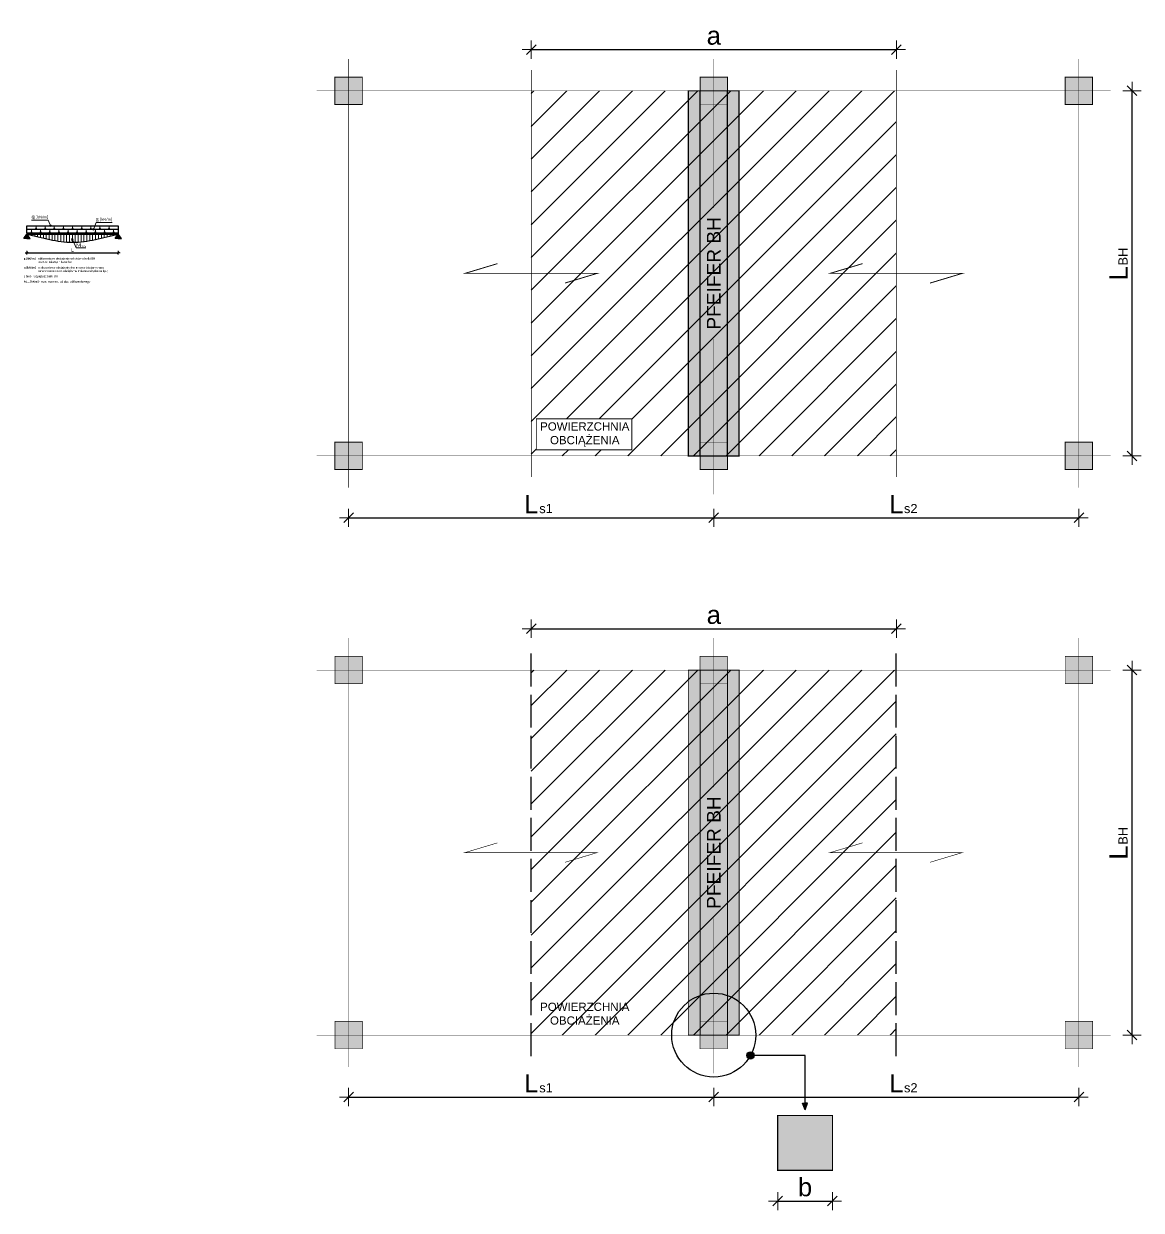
# Model space of a CAD drawing. Header units: millimetres. Extents: x 261817 to 319787, y -328430 to -285760.
# Drawn here: x 261817 to 274060, y -298762 to -285760 of the extents above; entities that cross this region are included whole.
import ezdxf
from ezdxf.enums import TextEntityAlignment as Align

# ---------------------------------------------------------------- set-up
doc = ezdxf.new("R2010")
doc.units = ezdxf.units.MM
doc.linetypes.add('ACAD_ISO02W100', pattern=[15, 12, -3])
doc.linetypes.add('DASHDOT', pattern=[25.4, 12.7, -6.35, 0, -6.35])
doc.layers.get('0').update_dxf_attribs({"lineweight": 0})
for name, color, linetype, lineweight in [('KRESKOWANIE_1', 9, 'Continuous', 0), ('KRESKOWIANIE_2', 8, 'Continuous', 0), ('OZNACZENIA_OPISY', 7, 'Continuous', 5)]:
    doc.layers.add(name, color=color, linetype=linetype, lineweight=lineweight)
doc.layers.add('KRESKOWANIE_3', color=7, linetype='Continuous', lineweight=0, true_color=0xbcc8e6)
doc.styles.add('ARIAL', font='arial.ttf')
doc.dimstyles.new('1-5m', dxfattribs={"dimscale": 2.5, "dimtxt": 4, "dimasz": 0.1, "dimexe": 1, "dimexo": 0, "dimgap": 1, "dimtad": 1, "dimdec": 0, "dimtxsty": 'ARIAL', "dimblk": '1', "dimcen": 2.5, "dimdle": 1, "dimse1": 1, "dimse2": 1, "dimclrd": 1, "dimclrt": 2, "dimadec": 0, "dimazin": 0, "dimtfac": 1, "dimtdec": 0, "dimtix": 1, "dimtmove": 2, "dimatfit": 2, "dimldrblk": 'ARCHTICK', "dimfxl": 1, "dimarcsym": 0})

# ---------------------------------------------------------------- blocks, each defined once
blk = doc.blocks.new('1')
at = {"layer": 'OZNACZENIA_OPISY', "color": 7, "lineweight": 20}
for p, q in [((20, 0), (-20, 0)), ((-10.6, -10.6), (10.6, 10.6)), ((0, -20), (0, 20))]:
    blk.add_line(p, q, dxfattribs=at)
blk = doc.blocks.new('*D2')
at = {"layer": 'Defpoints', "color": 0, "transparency": 16777216}
for p in [(261852, -288065), (262852, -288065), (262852, -288270)]:
    blk.add_point(p, dxfattribs=at)
at = {"layer": 'OZNACZENIA_OPISY', "color": 1, "lineweight": -2, "transparency": 16777216}
blk.add_line((261853, -288270), (262851, -288270), dxfattribs=at)
at = {"layer": 'OZNACZENIA_OPISY', "color": 1, "lineweight": -2, "transparency": 16777216, "rotation": 180}
blk.add_blockref('1', (261852, -288270), dxfattribs=at)
at = {"layer": 'OZNACZENIA_OPISY', "color": 1, "lineweight": -2, "transparency": 16777216}
blk.add_blockref('1', (262852, -288270), dxfattribs=at)
at = {"layer": 'OZNACZENIA_OPISY', "color": 2, "lineweight": 30, "transparency": 16777216, "insert": (262352, -288240), "char_height": 40, "attachment_point": 5, "style": 'ARIAL'}
blk.add_mtext('L', dxfattribs=at)
blk = doc.blocks.new('_ArchTick')
at = {"color": 0, "linetype": 'ByBlock', "const_width": 0.15}
blk.add_lwpolyline([(-0.5, -0.5), (0.5, 0.5)], dxfattribs=at)
blk = doc.blocks.new('*D388')
at = {"layer": 'Defpoints', "color": 0, "transparency": 16777216}
for p in [(265377, -290915), (269377, -290915), (269377, -291174)]:
    blk.add_point(p, dxfattribs=at)
at = {"layer": 'OZNACZENIA_OPISY', "color": 1, "lineweight": -2, "transparency": 16777216}
blk.add_line((265382, -291174), (269372, -291174), dxfattribs=at)
at = {"layer": 'OZNACZENIA_OPISY', "color": 1, "lineweight": -2, "transparency": 16777216, "xscale": 5, "yscale": 5, "zscale": 5, "rotation": 180}
blk.add_blockref('1', (265377, -291174), dxfattribs=at)
at = {"layer": 'OZNACZENIA_OPISY', "color": 1, "lineweight": -2, "transparency": 16777216, "xscale": 5, "yscale": 5, "zscale": 5}
blk.add_blockref('1', (269377, -291174), dxfattribs=at)
at = {"layer": 'OZNACZENIA_OPISY', "color": 2, "lineweight": 20, "transparency": 16777216, "insert": (267377, -291024), "char_height": 200, "attachment_point": 5, "style": 'ARIAL'}
blk.add_mtext('L', dxfattribs=at)
blk = doc.blocks.new('*D389')
at = {"layer": 'Defpoints', "color": 0, "transparency": 16777216}
for p in [(269377, -290915), (273377, -290915), (273377, -291174)]:
    blk.add_point(p, dxfattribs=at)
at = {"layer": 'OZNACZENIA_OPISY', "color": 1, "lineweight": -2, "transparency": 16777216}
blk.add_line((269382, -291174), (273372, -291174), dxfattribs=at)
at = {"layer": 'OZNACZENIA_OPISY', "color": 1, "lineweight": -2, "transparency": 16777216, "xscale": 5, "yscale": 5, "zscale": 5, "rotation": 180}
blk.add_blockref('1', (269377, -291174), dxfattribs=at)
at = {"layer": 'OZNACZENIA_OPISY', "color": 1, "lineweight": -2, "transparency": 16777216, "xscale": 5, "yscale": 5, "zscale": 5}
blk.add_blockref('1', (273377, -291174), dxfattribs=at)
at = {"layer": 'OZNACZENIA_OPISY', "color": 2, "lineweight": 20, "transparency": 16777216, "insert": (271377, -291024), "char_height": 200, "attachment_point": 5, "style": 'ARIAL'}
blk.add_mtext('L', dxfattribs=at)
blk = doc.blocks.new('*D387')
at = {"layer": 'Defpoints', "color": 0, "transparency": 16777216}
for p in [(273727, -286495), (273960, -286495), (273727, -290495)]:
    blk.add_point(p, dxfattribs=at)
at = {"layer": 'OZNACZENIA_OPISY', "color": 1, "lineweight": -2, "transparency": 16777216}
blk.add_line((273960, -290490), (273960, -286500), dxfattribs=at)
at = {"layer": 'OZNACZENIA_OPISY', "color": 1, "lineweight": -2, "transparency": 16777216, "xscale": 5, "yscale": 5, "zscale": 5}
for p, rotation in [((273960, -286495), 90), ((273960, -290495), 270)]:
    blk.add_blockref('1', p, dxfattribs=dict(at, rotation=rotation))
at = {"layer": 'OZNACZENIA_OPISY', "color": 2, "lineweight": 20, "transparency": 16777216, "insert": (273810, -288495), "char_height": 200, "attachment_point": 5, "rotation": 90, "style": 'ARIAL'}
blk.add_mtext('L', dxfattribs=at)
blk = doc.blocks.new('*D390')
at = {"layer": 'Defpoints', "color": 0, "transparency": 16777216}
for p in [(271377, -286043), (267377, -286265), (271377, -286265)]:
    blk.add_point(p, dxfattribs=at)
at = {"layer": 'OZNACZENIA_OPISY', "color": 1, "lineweight": -2, "transparency": 16777216}
blk.add_line((267382, -286043), (271372, -286043), dxfattribs=at)
at = {"layer": 'OZNACZENIA_OPISY', "color": 1, "lineweight": -2, "transparency": 16777216, "xscale": 5, "yscale": 5, "zscale": 5, "rotation": 180}
blk.add_blockref('1', (267377, -286043), dxfattribs=at)
at = {"layer": 'OZNACZENIA_OPISY', "color": 1, "lineweight": -2, "transparency": 16777216, "xscale": 5, "yscale": 5, "zscale": 5}
blk.add_blockref('1', (271377, -286043), dxfattribs=at)
at = {"layer": 'OZNACZENIA_OPISY', "color": 2, "lineweight": 20, "transparency": 16777216, "insert": (269377, -285891), "char_height": 200, "attachment_point": 5, "style": 'ARIAL'}
blk.add_mtext('a', dxfattribs=at)
blk = doc.blocks.new('*D391')
at = {"layer": 'Defpoints', "color": 0, "transparency": 16777216}
for p in [(265377, -297262), (269377, -297262), (269377, -297521)]:
    blk.add_point(p, dxfattribs=at)
at = {"layer": 'OZNACZENIA_OPISY', "color": 1, "lineweight": -2, "transparency": 16777216}
blk.add_line((265382, -297521), (269372, -297521), dxfattribs=at)
at = {"layer": 'OZNACZENIA_OPISY', "color": 1, "lineweight": -2, "transparency": 16777216, "xscale": 5, "yscale": 5, "zscale": 5, "rotation": 180}
blk.add_blockref('1', (265377, -297521), dxfattribs=at)
at = {"layer": 'OZNACZENIA_OPISY', "color": 1, "lineweight": -2, "transparency": 16777216, "xscale": 5, "yscale": 5, "zscale": 5}
blk.add_blockref('1', (269377, -297521), dxfattribs=at)
at = {"layer": 'OZNACZENIA_OPISY', "color": 2, "lineweight": 20, "transparency": 16777216, "insert": (267377, -297371), "char_height": 200, "attachment_point": 5, "style": 'ARIAL'}
blk.add_mtext('L', dxfattribs=at)
blk = doc.blocks.new('*D392')
at = {"layer": 'Defpoints', "color": 0, "transparency": 16777216}
for p in [(269377, -297262), (273377, -297262), (273377, -297521)]:
    blk.add_point(p, dxfattribs=at)
at = {"layer": 'OZNACZENIA_OPISY', "color": 1, "lineweight": -2, "transparency": 16777216}
blk.add_line((269382, -297521), (273372, -297521), dxfattribs=at)
at = {"layer": 'OZNACZENIA_OPISY', "color": 1, "lineweight": -2, "transparency": 16777216, "xscale": 5, "yscale": 5, "zscale": 5, "rotation": 180}
blk.add_blockref('1', (269377, -297521), dxfattribs=at)
at = {"layer": 'OZNACZENIA_OPISY', "color": 1, "lineweight": -2, "transparency": 16777216, "xscale": 5, "yscale": 5, "zscale": 5}
blk.add_blockref('1', (273377, -297521), dxfattribs=at)
at = {"layer": 'OZNACZENIA_OPISY', "color": 2, "lineweight": 20, "transparency": 16777216, "insert": (271377, -297371), "char_height": 200, "attachment_point": 5, "style": 'ARIAL'}
blk.add_mtext('L', dxfattribs=at)
blk = doc.blocks.new('*D393')
at = {"layer": 'Defpoints', "color": 0, "transparency": 16777216}
for p in [(273727, -292842), (273960, -292842), (273727, -296842)]:
    blk.add_point(p, dxfattribs=at)
at = {"layer": 'OZNACZENIA_OPISY', "color": 1, "lineweight": -2, "transparency": 16777216}
blk.add_line((273960, -296837), (273960, -292847), dxfattribs=at)
at = {"layer": 'OZNACZENIA_OPISY', "color": 1, "lineweight": -2, "transparency": 16777216, "xscale": 5, "yscale": 5, "zscale": 5}
for p, rotation in [((273960, -292842), 90), ((273960, -296842), 270)]:
    blk.add_blockref('1', p, dxfattribs=dict(at, rotation=rotation))
at = {"layer": 'OZNACZENIA_OPISY', "color": 2, "lineweight": 20, "transparency": 16777216, "insert": (273810, -294842), "char_height": 200, "attachment_point": 5, "rotation": 90, "style": 'ARIAL'}
blk.add_mtext('L', dxfattribs=at)
blk = doc.blocks.new('*D394')
at = {"layer": 'Defpoints', "color": 0, "transparency": 16777216}
for p in [(271377, -292390), (267377, -292612), (271377, -292612)]:
    blk.add_point(p, dxfattribs=at)
at = {"layer": 'OZNACZENIA_OPISY', "color": 1, "lineweight": -2, "transparency": 16777216}
blk.add_line((267382, -292390), (271372, -292390), dxfattribs=at)
at = {"layer": 'OZNACZENIA_OPISY', "color": 1, "lineweight": -2, "transparency": 16777216, "xscale": 5, "yscale": 5, "zscale": 5, "rotation": 180}
blk.add_blockref('1', (267377, -292390), dxfattribs=at)
at = {"layer": 'OZNACZENIA_OPISY', "color": 1, "lineweight": -2, "transparency": 16777216, "xscale": 5, "yscale": 5, "zscale": 5}
blk.add_blockref('1', (271377, -292390), dxfattribs=at)
at = {"layer": 'OZNACZENIA_OPISY', "color": 2, "lineweight": 20, "transparency": 16777216, "insert": (269377, -292238), "char_height": 200, "attachment_point": 5, "style": 'ARIAL'}
blk.add_mtext('a', dxfattribs=at)
blk = doc.blocks.new('*D395')
at = {"layer": 'Defpoints', "color": 0, "transparency": 16777216}
for p in [(270077, -298324), (270677, -298324), (270677, -298662)]:
    blk.add_point(p, dxfattribs=at)
at = {"layer": 'OZNACZENIA_OPISY', "color": 1, "lineweight": -2, "transparency": 16777216}
blk.add_line((270082, -298662), (270672, -298662), dxfattribs=at)
at = {"layer": 'OZNACZENIA_OPISY', "color": 1, "lineweight": -2, "transparency": 16777216, "xscale": 5, "yscale": 5, "zscale": 5, "rotation": 180}
blk.add_blockref('1', (270077, -298662), dxfattribs=at)
at = {"layer": 'OZNACZENIA_OPISY', "color": 1, "lineweight": -2, "transparency": 16777216, "xscale": 5, "yscale": 5, "zscale": 5}
blk.add_blockref('1', (270677, -298662), dxfattribs=at)
at = {"layer": 'OZNACZENIA_OPISY', "color": 2, "lineweight": 20, "transparency": 16777216, "insert": (270377, -298510), "char_height": 200, "attachment_point": 5, "style": 'ARIAL'}
blk.add_mtext('b', dxfattribs=at)

msp = doc.modelspace()

# ---------------------------------------------------------------- hatches: boundary and pattern name
at = {"layer": 'KRESKOWANIE_1'}
h = msp.add_hatch(color=256, dxfattribs=at)
h.dxf.hatch_style = 1
h.paths.add_polyline_path([(265526.59, -286345.1), (265376.59, -286345.1), (265376.59, -286495.1), (265526.59, -286495.1)])
h.paths.add_polyline_path([(265376.59, -286345.1), (265226.59, -286345.1), (265226.59, -286495.1), (265376.59, -286495.1)])
h.paths.add_polyline_path([(265376.59, -286495.1), (265226.59, -286495.1), (265226.59, -286645.1), (265376.59, -286645.1)])
h.paths.add_polyline_path([(265526.59, -286495.1), (265376.59, -286495.1), (265376.59, -286645.1), (265526.59, -286645.1)])
h = msp.add_hatch(color=256, dxfattribs=at)
h.dxf.hatch_style = 1
h.paths.add_polyline_path([(269526.59, -286345.1), (269376.59, -286345.1), (269376.59, -286495.1), (269526.59, -286495.1)])
h.paths.add_polyline_path([(269376.59, -286345.1), (269226.59, -286345.1), (269226.59, -286495.1), (269376.59, -286495.1)])
h.paths.add_polyline_path([(269376.59, -286495.1), (269226.59, -286495.1), (269226.59, -286645.1), (269376.59, -286645.1)])
h.paths.add_polyline_path([(269526.59, -286495.1), (269376.59, -286495.1), (269376.59, -286645.1), (269526.59, -286645.1)])
h = msp.add_hatch(color=256, dxfattribs=at)
h.dxf.hatch_style = 1
h.paths.add_polyline_path([(273526.59, -286345.1), (273376.59, -286345.1), (273376.59, -286495.1), (273526.59, -286495.1)])
h.paths.add_polyline_path([(273376.59, -286345.1), (273226.59, -286345.1), (273226.59, -286495.1), (273376.59, -286495.1)])
h.paths.add_polyline_path([(273376.59, -286495.1), (273226.59, -286495.1), (273226.59, -286645.1), (273376.59, -286645.1)])
h.paths.add_polyline_path([(273526.59, -286495.1), (273376.59, -286495.1), (273376.59, -286645.1), (273526.59, -286645.1)])
h = msp.add_hatch(color=256, dxfattribs=at)
h.dxf.hatch_style = 1
h.paths.add_polyline_path([(262100.16, -287972.68, 1), (262120.16, -287972.68, 1)])
h = msp.add_hatch(color=256, dxfattribs=at)
h.dxf.hatch_style = 1
h.paths.add_polyline_path([(261852.39, -288064.68), (261817.39, -288114.68), (261852.39, -288114.68), (261887.39, -288114.68)])
h = msp.add_hatch(color=256, dxfattribs=at)
h.dxf.hatch_style = 1
h.paths.add_polyline_path([(262852.39, -288052.68), (261852.39, -288052.68), (261852.39, -288064.68), (262852.39, -288064.68)])
h = msp.add_hatch(color=256, dxfattribs=at)
h.dxf.hatch_style = 1
h.paths.add_polyline_path([(262353.19, -288113.97, 0.52335227), (262339.68, -288123.34), (262349.68, -288123.34)])
h.paths.add_polyline_path([(262353.19, -288113.97), (262349.68, -288123.34), (262359.68, -288123.34, 0.31289397)])
h.paths.add_polyline_path([(262359.68, -288123.34), (262349.68, -288123.34), (262339.68, -288123.34, 1)])
h = msp.add_hatch(color=256, dxfattribs=at)
h.dxf.hatch_style = 1
h.paths.add_polyline_path([(262584.9, -288003.32, 0.52335227), (262571.4, -288012.68), (262581.4, -288012.68)])
h.paths.add_polyline_path([(262584.9, -288003.32), (262581.4, -288012.68), (262591.4, -288012.68, 0.31289397)])
h.paths.add_polyline_path([(262591.4, -288012.68), (262581.4, -288012.68), (262571.4, -288012.68, 1)])
h = msp.add_hatch(color=256, dxfattribs=at)
h.dxf.hatch_style = 1
h.paths.add_polyline_path([(262852.39, -288064.68), (262887.39, -288114.68), (262852.39, -288114.68), (262817.39, -288114.68)])
h = msp.add_hatch(color=256, dxfattribs=at)
h.dxf.hatch_style = 1
h.paths.add_polyline_path([(265526.59, -290345.1), (265376.59, -290345.1), (265376.59, -290495.1), (265526.59, -290495.1)])
h.paths.add_polyline_path([(265376.59, -290345.1), (265226.59, -290345.1), (265226.59, -290495.1), (265376.59, -290495.1)])
h.paths.add_polyline_path([(265376.59, -290495.1), (265226.59, -290495.1), (265226.59, -290645.1), (265376.59, -290645.1)])
h.paths.add_polyline_path([(265526.59, -290495.1), (265376.59, -290495.1), (265376.59, -290645.1), (265526.59, -290645.1)])
h = msp.add_hatch(color=256, dxfattribs=at)
h.dxf.hatch_style = 1
h.paths.add_polyline_path([(269526.59, -290345.1), (269376.59, -290345.1), (269376.59, -290495.1), (269526.59, -290495.1)])
h.paths.add_polyline_path([(269376.59, -290345.1), (269226.59, -290345.1), (269226.59, -290495.1), (269376.59, -290495.1)])
h.paths.add_polyline_path([(269376.59, -290495.1), (269226.59, -290495.1), (269226.59, -290645.1), (269376.59, -290645.1)])
h.paths.add_polyline_path([(269526.59, -290495.1), (269376.59, -290495.1), (269376.59, -290645.1), (269526.59, -290645.1)])
h = msp.add_hatch(color=256, dxfattribs=at)
h.dxf.hatch_style = 1
h.paths.add_polyline_path([(273526.59, -290345.1), (273376.59, -290345.1), (273376.59, -290495.1), (273526.59, -290495.1)])
h.paths.add_polyline_path([(273376.59, -290345.1), (273226.59, -290345.1), (273226.59, -290495.1), (273376.59, -290495.1)])
h.paths.add_polyline_path([(273376.59, -290495.1), (273226.59, -290495.1), (273226.59, -290645.1), (273376.59, -290645.1)])
h.paths.add_polyline_path([(273526.59, -290495.1), (273376.59, -290495.1), (273376.59, -290645.1), (273526.59, -290645.1)])
h = msp.add_hatch(color=256, dxfattribs=at)
h.dxf.hatch_style = 1
h.paths.add_polyline_path([(265526.59, -292692.43), (265376.59, -292692.43), (265376.59, -292842.43), (265526.59, -292842.43)])
h.paths.add_polyline_path([(265376.59, -292692.43), (265226.59, -292692.43), (265226.59, -292842.43), (265376.59, -292842.43)])
h.paths.add_polyline_path([(265376.59, -292842.43), (265226.59, -292842.43), (265226.59, -292992.43), (265376.59, -292992.43)])
h.paths.add_polyline_path([(265526.59, -292842.43), (265376.59, -292842.43), (265376.59, -292992.43), (265526.59, -292992.43)])
h = msp.add_hatch(color=256, dxfattribs=at)
h.dxf.hatch_style = 1
h.paths.add_polyline_path([(269526.59, -292692.43), (269376.59, -292692.43), (269376.59, -292842.43), (269526.59, -292842.43)])
h.paths.add_polyline_path([(269376.59, -292692.43), (269226.59, -292692.43), (269226.59, -292842.43), (269376.59, -292842.43)])
h.paths.add_polyline_path([(269376.59, -292842.43), (269226.59, -292842.43), (269226.59, -292992.43), (269376.59, -292992.43)])
h.paths.add_polyline_path([(269526.59, -292842.43), (269376.59, -292842.43), (269376.59, -292992.43), (269526.59, -292992.43)])
h = msp.add_hatch(color=256, dxfattribs=at)
h.dxf.hatch_style = 1
h.paths.add_polyline_path([(273526.59, -292692.43), (273376.59, -292692.43), (273376.59, -292842.43), (273526.59, -292842.43)])
h.paths.add_polyline_path([(273376.59, -292692.43), (273226.59, -292692.43), (273226.59, -292842.43), (273376.59, -292842.43)])
h.paths.add_polyline_path([(273376.59, -292842.43), (273226.59, -292842.43), (273226.59, -292992.43), (273376.59, -292992.43)])
h.paths.add_polyline_path([(273526.59, -292842.43), (273376.59, -292842.43), (273376.59, -292992.43), (273526.59, -292992.43)])
h = msp.add_hatch(color=256, dxfattribs=at)
h.dxf.hatch_style = 1
h.paths.add_polyline_path([(265526.59, -296692.43), (265376.59, -296692.43), (265376.59, -296842.43), (265526.59, -296842.43)])
h.paths.add_polyline_path([(265376.59, -296692.43), (265226.59, -296692.43), (265226.59, -296842.43), (265376.59, -296842.43)])
h.paths.add_polyline_path([(265376.59, -296842.43), (265226.59, -296842.43), (265226.59, -296992.43), (265376.59, -296992.43)])
h.paths.add_polyline_path([(265526.59, -296842.43), (265376.59, -296842.43), (265376.59, -296992.43), (265526.59, -296992.43)])
h = msp.add_hatch(color=256, dxfattribs=at)
h.dxf.hatch_style = 1
h.paths.add_polyline_path([(269526.59, -296692.43), (269376.59, -296692.43), (269376.59, -296842.43), (269526.59, -296842.43)])
h.paths.add_polyline_path([(269376.59, -296692.43), (269226.59, -296692.43), (269226.59, -296842.43), (269376.59, -296842.43)])
h.paths.add_polyline_path([(269376.59, -296842.43), (269226.59, -296842.43), (269226.59, -296992.43), (269376.59, -296992.43)])
h.paths.add_polyline_path([(269526.59, -296842.43), (269376.59, -296842.43), (269376.59, -296992.43), (269526.59, -296992.43)])
h = msp.add_hatch(color=256, dxfattribs=at)
h.dxf.hatch_style = 1
h.paths.add_polyline_path([(273526.59, -296692.43), (273376.59, -296692.43), (273376.59, -296842.43), (273526.59, -296842.43)])
h.paths.add_polyline_path([(273376.59, -296692.43), (273226.59, -296692.43), (273226.59, -296842.43), (273376.59, -296842.43)])
h.paths.add_polyline_path([(273376.59, -296842.43), (273226.59, -296842.43), (273226.59, -296992.43), (273376.59, -296992.43)])
h.paths.add_polyline_path([(273526.59, -296842.43), (273376.59, -296842.43), (273376.59, -296992.43), (273526.59, -296992.43)])
h = msp.add_hatch(color=256, dxfattribs=at)
h.dxf.hatch_style = 1
h.paths.add_polyline_path([(270676.59, -297724.16), (270376.59, -297724.16), (270376.59, -298024.16), (270676.59, -298024.16)])
h.paths.add_polyline_path([(270376.59, -297724.16), (270076.59, -297724.16), (270076.59, -298024.16), (270376.59, -298024.16)])
h.paths.add_polyline_path([(270376.59, -298024.16), (270076.59, -298024.16), (270076.59, -298324.16), (270376.59, -298324.16)])
h.paths.add_polyline_path([(270676.59, -298024.16), (270376.59, -298024.16), (270376.59, -298324.16), (270676.59, -298324.16)])
at = {"layer": 'KRESKOWANIE_3'}
h = msp.add_hatch(color=256, dxfattribs=at)
h.dxf.hatch_style = 1
h.paths.add_polyline_path([(269654.59, -286495.1), (269526.59, -286495.1), (269526.59, -290495.1), (269654.59, -290495.1)])
h.paths.add_polyline_path([(269098.59, -290495.1), (269226.59, -290495.1), (269226.59, -286495.1), (269098.59, -286495.1)])
h = msp.add_hatch(color=256, dxfattribs=at)
h.dxf.hatch_style = 1
h.paths.add_polyline_path([(269654.59, -292842.43), (269526.59, -292842.43), (269526.59, -296842.43), (269654.59, -296842.43)])
h.paths.add_polyline_path([(269098.59, -296842.43), (269226.59, -296842.43), (269226.59, -292842.43), (269098.59, -292842.43)])
at = {"layer": 'KRESKOWIANIE_2'}
h = msp.add_hatch(dxfattribs=at)
h.set_pattern_fill('ANSI31', color=256, scale=80)
h.paths.add_polyline_path([(271376.59, -286495.1), (267376.59, -286495.1), (267376.59, -290495.1), (271376.59, -290495.1)])
h.paths.add_polyline_path([(267432.7, -290427.94), (267432.7, -290090.33), (268478.66, -290090.33), (268478.66, -290427.94)])
h = msp.add_hatch(color=256, dxfattribs=at)
h.dxf.hatch_style = 1
h.paths.add_polyline_path([(269526.59, -286495.1), (269226.59, -286495.1), (269226.59, -290495.1), (269526.59, -290495.1)])
h = msp.add_hatch(dxfattribs=at)
h.set_pattern_fill('ANSI31', color=256, scale=80)
h.set_pattern_definition([(45, (0, -6347.33), (-179.60512, 179.60512), [])])
h.paths.add_polyline_path([(271376.59, -292842.43), (267376.59, -292842.43), (267376.59, -296842.43), (271376.59, -296842.43)])
h = msp.add_hatch(color=256, dxfattribs=at)
h.dxf.hatch_style = 1
h.paths.add_polyline_path([(269526.59, -292842.43), (269226.59, -292842.43), (269226.59, -296842.43), (269526.59, -296842.43)])
h = msp.add_hatch(color=256, dxfattribs=at)
h.dxf.hatch_style = 1
h.paths.add_polyline_path([(269739.18, -297064.83, 1), (269819.18, -297064.83, 1)])
h = msp.add_hatch(color=256, dxfattribs=at)
h.dxf.hatch_style = 1
h.paths.add_polyline_path([(270403.08, -297590.04), (270376.59, -297590.04), (270350.11, -297590.04), (270376.59, -297663.03)])
at = {"layer": 'OZNACZENIA_OPISY'}
h = msp.add_hatch(color=256, dxfattribs=at)
h.dxf.hatch_style = 1
h.paths.add_polyline_path([(261947.01, -287998.72), (261952.39, -288012.68), (261957.77, -287998.72)])
h = msp.add_hatch(color=256, dxfattribs=at)
h.dxf.hatch_style = 1
h.paths.add_polyline_path([(262047.01, -287998.72), (262052.39, -288012.68), (262057.77, -287998.72)])
h = msp.add_hatch(color=256, dxfattribs=at)
h.dxf.hatch_style = 1
h.paths.add_polyline_path([(262147.01, -287998.72), (262152.39, -288012.68), (262157.77, -287998.72)])
h = msp.add_hatch(color=256, dxfattribs=at)
h.dxf.hatch_style = 1
h.paths.add_polyline_path([(262247.01, -287998.72), (262252.39, -288012.68), (262257.77, -287998.72)])
h = msp.add_hatch(color=256, dxfattribs=at)
h.dxf.hatch_style = 1
h.paths.add_polyline_path([(262347.01, -287998.72), (262352.39, -288012.68), (262357.77, -287998.72)])
h = msp.add_hatch(color=256, dxfattribs=at)
h.dxf.hatch_style = 1
h.paths.add_polyline_path([(262447.01, -287998.72), (262452.39, -288012.68), (262457.77, -287998.72)])
h = msp.add_hatch(color=256, dxfattribs=at)
h.dxf.hatch_style = 1
h.paths.add_polyline_path([(262547.01, -287998.72), (262552.39, -288012.68), (262557.77, -287998.72)])
h = msp.add_hatch(color=256, dxfattribs=at)
h.dxf.hatch_style = 1
h.paths.add_polyline_path([(262647.01, -287998.72), (262652.39, -288012.68), (262657.77, -287998.72)])
h = msp.add_hatch(color=256, dxfattribs=at)
h.dxf.hatch_style = 1
h.paths.add_polyline_path([(262747.01, -287998.72), (262752.39, -288012.68), (262757.77, -287998.72)])
h = msp.add_hatch(dxfattribs=at)
h.set_pattern_fill('ANSI31', color=256, scale=10, angle=45)
edge = h.paths.add_edge_path()
edge.add_spline(control_points=[(261852.39, -288064.68), (261935.28, -288086.03), (262099.35, -288128.29), (262352.39, -288167.74), (262605.43, -288128.29), (262769.5, -288086.03), (262852.39, -288064.68)], knot_values=[0, 0, 0, 0, 257.09920264, 508.89276888, 760.68633512, 1017.78553777, 1017.78553777, 1017.78553777, 1017.78553777], degree=3, periodic=0)
edge.add_line((262852.39, -288064.68), (261852.39, -288064.68))
h = msp.add_hatch(color=256, dxfattribs=at)
h.dxf.hatch_style = 1
h.paths.add_polyline_path([(261907.77, -288038.72), (261897.01, -288038.72), (261902.39, -288052.68)])
h = msp.add_hatch(color=256, dxfattribs=at)
h.dxf.hatch_style = 1
h.paths.add_polyline_path([(262007.77, -288038.72), (261997.01, -288038.72), (262002.39, -288052.68)])
h = msp.add_hatch(color=256, dxfattribs=at)
h.dxf.hatch_style = 1
h.paths.add_polyline_path([(262107.77, -288038.72), (262097.01, -288038.72), (262102.39, -288052.68)])
h = msp.add_hatch(color=256, dxfattribs=at)
h.dxf.hatch_style = 1
h.paths.add_polyline_path([(262207.77, -288038.72), (262197.01, -288038.72), (262202.39, -288052.68)])
h = msp.add_hatch(color=256, dxfattribs=at)
h.dxf.hatch_style = 1
h.paths.add_polyline_path([(262307.77, -288038.72), (262297.01, -288038.72), (262302.39, -288052.68)])
h = msp.add_hatch(color=256, dxfattribs=at)
h.dxf.hatch_style = 1
h.paths.add_polyline_path([(262407.77, -288038.72), (262397.01, -288038.72), (262402.39, -288052.68)])
h = msp.add_hatch(color=256, dxfattribs=at)
h.dxf.hatch_style = 1
h.paths.add_polyline_path([(262507.77, -288038.72), (262497.01, -288038.72), (262502.39, -288052.68)])
h = msp.add_hatch(color=256, dxfattribs=at)
h.dxf.hatch_style = 1
h.paths.add_polyline_path([(262607.77, -288038.72), (262597.01, -288038.72), (262602.39, -288052.68)])
h = msp.add_hatch(color=256, dxfattribs=at)
h.dxf.hatch_style = 1
h.paths.add_polyline_path([(262707.77, -288038.72), (262697.01, -288038.72), (262702.39, -288052.68)])
h = msp.add_hatch(color=256, dxfattribs=at)
h.dxf.hatch_style = 1
h.paths.add_polyline_path([(262807.77, -288038.72), (262797.01, -288038.72), (262802.39, -288052.68)])

# ---------------------------------------------------------------- linework, layer by layer
at = {"color": 3, "lineweight": 30}
for p, q in [((261817.39, -288114.68), (261852.39, -288064.68)), ((261852.39, -288114.68), (261817.39, -288114.68)), ((261852.39, -288052.68), (261852.39, -288064.68)), ((261887.39, -288114.68), (261852.39, -288064.68)), ((261852.39, -288114.68), (261887.39, -288114.68)), ((262817.39, -288114.68), (262852.39, -288064.68)), ((262852.39, -288114.68), (262817.39, -288114.68)), ((262852.39, -288052.68), (262852.39, -288064.68)), ((262887.39, -288114.68), (262852.39, -288064.68)), ((262852.39, -288114.68), (262887.39, -288114.68)), ((270376.59, -297064.83), (269819.18, -297064.83)), ((270376.59, -297590.04), (270376.59, -297064.83)), ((270376.59, -297663.03), (270350.11, -297590.04)), ((270350.11, -297590.04), (270376.59, -297590.04)), ((270376.59, -297663.03), (270403.08, -297590.04)), ((270403.08, -297590.04), (270376.59, -297590.04))]:
    msp.add_line(p, q, dxfattribs=at)
at = {"color": 2, "linetype": 'DASHDOT', "ltscale": 13}
for points, const_width in [([(265376.59, -286145.1), (265376.59, -290845.1)], 5), ([(269376.59, -286145.1), (269376.59, -287779.88)], 5), ([(273376.59, -286145.1), (273376.59, -290845.1)], 5), ([(265026.59, -286495.1), (273726.59, -286495.1)], 5), ([(269376.59, -289216.17), (269376.59, -290915.1)], 5), ([(273726.59, -290495.1), (265026.59, -290495.1)], 5), ([(265376.59, -292492.43), (265376.59, -297192.43)], 3.5), ([(269376.59, -292492.43), (269376.59, -294127.21)], 3.5), ([(273376.59, -292492.43), (273376.59, -297192.43)], 3.5), ([(265026.59, -292842.43), (273726.59, -292842.43)], 3.5), ([(269376.59, -295563.5), (269376.59, -297262.43)], 3.5), ([(273726.59, -296842.43), (265026.59, -296842.43)], 3.5)]:
    msp.add_lwpolyline(points, dxfattribs=dict(at, const_width=const_width))
at = {"color": 3, "linetype": 'ACAD_ISO02W100', "lineweight": 30, "ltscale": 30, "const_width": 7}
for points in [[(267376.59, -290725.1), (267376.59, -286265.1)], [(271376.59, -290725.1), (271376.59, -286265.1)]]:
    msp.add_lwpolyline(points, dxfattribs=at)
at = {"color": 3, "lineweight": 30}
for points, const_width in [([(265226.59, -286345.1), (265526.59, -286345.1), (265526.59, -286645.1), (265226.59, -286645.1)], 10), ([(273226.59, -286345.1), (273526.59, -286345.1), (273526.59, -286645.1), (273226.59, -286645.1)], 10), ([(269098.59, -286495.1), (269226.59, -286495.1), (269226.59, -290495.1), (269098.59, -290495.1)], 14), ([(269654.59, -286495.1), (269526.59, -286495.1), (269526.59, -290495.1), (269654.59, -290495.1)], 14), ([(267432.7, -290090.33), (268478.66, -290090.33), (268478.66, -290427.94), (267432.7, -290427.94)], 10), ([(265226.59, -290345.1), (265526.59, -290345.1), (265526.59, -290645.1), (265226.59, -290645.1)], 10), ([(273226.59, -290345.1), (273526.59, -290345.1), (273526.59, -290645.1), (273226.59, -290645.1)], 10), ([(265226.59, -292692.43), (265526.59, -292692.43), (265526.59, -292992.43), (265226.59, -292992.43)], 6), ([(273226.59, -292692.43), (273526.59, -292692.43), (273526.59, -292992.43), (273226.59, -292992.43)], 6), ([(269098.59, -292842.43), (269226.59, -292842.43), (269226.59, -296842.43), (269098.59, -296842.43)], 10), ([(269654.59, -292842.43), (269526.59, -292842.43), (269526.59, -296842.43), (269654.59, -296842.43)], 10), ([(265226.59, -296692.43), (265526.59, -296692.43), (265526.59, -296992.43), (265226.59, -296992.43)], 6), ([(273226.59, -296692.43), (273526.59, -296692.43), (273526.59, -296992.43), (273226.59, -296992.43)], 6), ([(270076.59, -297724.16), (270676.59, -297724.16), (270676.59, -298324.16), (270076.59, -298324.16)], 12)]:
    msp.add_lwpolyline(points, close=True, dxfattribs=dict(at, const_width=const_width))
for points, const_width in [([(269226.59, -286495.1), (269226.59, -286345.1), (269526.59, -286345.1), (269526.59, -286495.1)], 10), ([(269226.59, -286495.1), (269526.59, -286495.1), (269526.59, -290495.1), (269226.59, -290495.1), (269226.59, -286495.1)], 14), ([(267007.11, -288388.52), (266652.72, -288495.1), (268100.47, -288495.1), (267746.08, -288601.68)], 10), ([(271007.11, -288388.52), (270652.72, -288495.1), (272100.47, -288495.1), (271746.08, -288601.68)], 10), ([(269226.59, -290495.1), (269226.59, -290645.1), (269526.59, -290645.1), (269526.59, -290495.1)], 10), ([(269226.59, -292842.43), (269226.59, -292692.43), (269526.59, -292692.43), (269526.59, -292842.43)], 6), ([(269226.59, -292842.43), (269526.59, -292842.43), (269526.59, -296842.43), (269226.59, -296842.43), (269226.59, -292842.43)], 10), ([(267007.11, -294735.85), (266652.72, -294842.43), (268100.47, -294842.43), (267746.08, -294949)], 6), ([(271007.11, -294735.85), (270652.72, -294842.43), (272100.47, -294842.43), (271746.08, -294949)], 6), ([(269226.59, -296842.43), (269226.59, -296992.43), (269526.59, -296992.43), (269526.59, -296842.43)], 6)]:
    msp.add_lwpolyline(points, dxfattribs=dict(at, const_width=const_width))
at = {"color": 3, "linetype": 'ACAD_ISO02W100', "lineweight": 30, "ltscale": 5, "const_width": 3.5}
for points in [[(269526.59, -286495.1), (269526.59, -286645.1), (269226.59, -286645.1), (269226.59, -286495.1)], [(269526.59, -290495.1), (269526.59, -290345.1), (269226.59, -290345.1), (269226.59, -290495.1)], [(269526.59, -292842.43), (269526.59, -292992.43), (269226.59, -292992.43), (269226.59, -292842.43)], [(269526.59, -296842.43), (269526.59, -296692.43), (269226.59, -296692.43), (269226.59, -296842.43)]]:
    msp.add_lwpolyline(points, dxfattribs=at)
at = {"color": 3, "lineweight": 30}
for points in [[(261852.39, -288012.68), (261852.39, -287972.68), (262100.16, -287972.68)], [(262120.16, -287972.68), (262852.39, -287972.68), (262852.39, -288012.68)], [(261852.39, -288052.68), (261852.39, -288012.68), (262571.4, -288012.68)], [(261852.39, -288052.68), (262852.39, -288052.68)], [(261852.39, -288064.68), (262852.39, -288064.68)], [(262591.4, -288012.68), (262852.39, -288012.68), (262852.39, -288052.68)]]:
    msp.add_lwpolyline(points, dxfattribs=at)
at = {"color": 3, "linetype": 'ACAD_ISO02W100', "lineweight": 30, "ltscale": 30}
for points in [[(267376.59, -297072.43), (267376.59, -292612.43)], [(271376.59, -297072.43), (271376.59, -292612.43)]]:
    msp.add_lwpolyline(points, dxfattribs=at)
at = {"color": 3, "lineweight": 30}
for centre, radius in [((269376.59, -296842.43), 459.94), ((269779.18, -297064.83), 40)]:
    msp.add_circle(centre, radius, dxfattribs=at)
msp.add_spline([(261852.39, -288064.68), (262102.39, -288124.68), (262352.39, -288154.68), (262602.39, -288124.68), (262852.39, -288064.68)], degree=3, dxfattribs=at)
at = {"layer": 'OZNACZENIA_OPISY'}
for p, q in [((261903.69, -287911.67), (262085.66, -287911.67)), ((261952.39, -288012.68), (261947.01, -287998.72)), ((261947.01, -287998.72), (261957.77, -287998.72)), ((261952.39, -287998.72), (261952.39, -287972.68)), ((261952.39, -288012.68), (261957.77, -287998.72)), ((262052.39, -288012.68), (262047.01, -287998.72)), ((262047.01, -287998.72), (262057.77, -287998.72)), ((262052.39, -287998.72), (262052.39, -287972.68)), ((262052.39, -288012.68), (262057.77, -287998.72)), ((262085.66, -287911.67), (262106.43, -287963.4)), ((262152.39, -288012.68), (262147.01, -287998.72)), ((262147.01, -287998.72), (262157.77, -287998.72)), ((262152.39, -287998.72), (262152.39, -287972.68)), ((262152.39, -288012.68), (262157.77, -287998.72)), ((262252.39, -288012.68), (262247.01, -287998.72)), ((262247.01, -287998.72), (262257.77, -287998.72)), ((262252.39, -287998.72), (262252.39, -287972.68)), ((262252.39, -288012.68), (262257.77, -287998.72)), ((262352.39, -288012.68), (262347.01, -287998.72)), ((262347.01, -287998.72), (262357.77, -287998.72)), ((262352.39, -287998.72), (262352.39, -287972.68)), ((262352.39, -288012.68), (262357.77, -287998.72)), ((262452.39, -288012.68), (262447.01, -287998.72)), ((262447.01, -287998.72), (262457.77, -287998.72)), ((262452.39, -287998.72), (262452.39, -287972.68)), ((262452.39, -288012.68), (262457.77, -287998.72)), ((262552.39, -288012.68), (262547.01, -287998.72)), ((262547.01, -287998.72), (262557.77, -287998.72)), ((262552.39, -287998.72), (262552.39, -287972.68)), ((262552.39, -288012.68), (262557.77, -287998.72)), ((262609.15, -287938.45), (262584.9, -288003.32)), ((262787.51, -287938.45), (262609.15, -287938.45)), ((262652.39, -288012.68), (262647.01, -287998.72)), ((262647.01, -287998.72), (262657.77, -287998.72)), ((262652.39, -287998.72), (262652.39, -287972.68)), ((262652.39, -288012.68), (262657.77, -287998.72)), ((262752.39, -288012.68), (262747.01, -287998.72)), ((262747.01, -287998.72), (262757.77, -287998.72)), ((262752.39, -287998.72), (262752.39, -287972.68)), ((262752.39, -288012.68), (262757.77, -287998.72)), ((261902.39, -288052.68), (261897.01, -288038.72)), ((261897.01, -288038.72), (261907.77, -288038.72)), ((261902.39, -288038.72), (261902.39, -288012.68)), ((261902.39, -288052.68), (261907.77, -288038.72)), ((262002.39, -288052.68), (261997.01, -288038.72)), ((261997.01, -288038.72), (262007.77, -288038.72)), ((262002.39, -288038.72), (262002.39, -288012.68)), ((262002.39, -288052.68), (262007.77, -288038.72)), ((262102.39, -288052.68), (262097.01, -288038.72)), ((262097.01, -288038.72), (262107.77, -288038.72)), ((262102.39, -288038.72), (262102.39, -288012.68)), ((262102.39, -288052.68), (262107.77, -288038.72)), ((262202.39, -288052.68), (262197.01, -288038.72)), ((262197.01, -288038.72), (262207.77, -288038.72)), ((262202.39, -288038.72), (262202.39, -288012.68)), ((262202.39, -288052.68), (262207.77, -288038.72)), ((262302.39, -288052.68), (262297.01, -288038.72)), ((262297.01, -288038.72), (262307.77, -288038.72)), ((262302.39, -288038.72), (262302.39, -288012.68)), ((262302.39, -288052.68), (262307.77, -288038.72)), ((262350.24, -288113.35), (262350.24, -288064.68)), ((262402.39, -288052.68), (262397.01, -288038.72)), ((262397.01, -288038.72), (262407.77, -288038.72)), ((262402.39, -288038.72), (262402.39, -288012.68)), ((262402.39, -288052.68), (262407.77, -288038.72)), ((262502.39, -288052.68), (262497.01, -288038.72)), ((262497.01, -288038.72), (262507.77, -288038.72)), ((262502.39, -288038.72), (262502.39, -288012.68)), ((262502.39, -288052.68), (262507.77, -288038.72)), ((262602.39, -288052.68), (262597.01, -288038.72)), ((262597.01, -288038.72), (262607.77, -288038.72)), ((262602.39, -288038.72), (262602.39, -288012.68)), ((262602.39, -288052.68), (262607.77, -288038.72)), ((262702.39, -288052.68), (262697.01, -288038.72)), ((262697.01, -288038.72), (262707.77, -288038.72)), ((262702.39, -288038.72), (262702.39, -288012.68)), ((262702.39, -288052.68), (262707.77, -288038.72)), ((262802.39, -288052.68), (262797.01, -288038.72)), ((262797.01, -288038.72), (262807.77, -288038.72)), ((262802.39, -288038.72), (262802.39, -288012.68)), ((262802.39, -288052.68), (262807.77, -288038.72)), ((262350.24, -288154.68), (262350.24, -288133.32)), ((262353.78, -288132.46), (262391.06, -288215.37)), ((262391.06, -288215.37), (262496.81, -288215.37))]:
    msp.add_line(p, q, dxfattribs=at)
for centre in [(262110.16, -287972.68), (262349.68, -288123.34), (262581.4, -288012.68)]:
    msp.add_circle(centre, 10, dxfattribs=at)

# ---------------------------------------------------------------- texts
at = {"layer": 'OZNACZENIA_OPISY', "color": 7, "style": 'ARIAL'}
for p in [(269376.59, -288495.1), (269376.59, -294842.43)]:
    msp.add_text('PFEIFER BH', height=150, rotation=90, dxfattribs=at).set_placement(p, align=Align.MIDDLE_CENTER)
at = {"layer": 'OZNACZENIA_OPISY', "lineweight": 20, "style": 'ARIAL'}
for p in [(273909.88, -288408.4), (273909.88, -294755.73)]:
    msp.add_text('BH', height=100, rotation=90, dxfattribs=at).set_placement(p)
for s, p in [('s1', (267465.34, -291122.69)), ('s2', (271461.09, -291122.33)), ('s1', (267465.34, -297470.02)), ('s2', (271461.09, -297469.66))]:
    msp.add_text(s, height=100, dxfattribs=at).set_placement(p)
at = {"layer": 'OZNACZENIA_OPISY', "color": 2, "style": 'ARIAL'}
for s, insert, char_height, attachment_point in [('{\\fCalibri|b0|i0|c238|p34;q \\H0.75x;[kN/m]}', (261994.39, -287877.89), 40, 5), ('{\\fCalibri|b0|i0|c238|p34;g \\H0.75x;[kN/m]}', (262698.81, -287904.46), 40, 5), ('{\\fCalibri|b0|i0|c238|p34;M\\H0.5x;max}', (262444.99, -288187.33), 40, 5), ('{\\fCalibri|b1|i0|c238|p34;g [kN/m] \\fCalibri|b0|i0|c238|p34;- o\\H0.99997x;bliczeniowe obciążenie od ciężaru belki BH\\P                    oraz od zalanych kanałów}', (261818.79, -288386.8), 22.5, 7), ('{\\fCalibri|b1|i0|c238|p34;q [kN/m]\\fCalibri|b0|i0|c238|p34; - o\\H0.99997x;bliczeniowe obciążenie dodatkowe (ciężar stropu\\P                    wraz z warstwami, obciążenie zmienne użytkowe itp.)}', (261818.79, -288486.09), 22.5, 7), ('{\\fCalibri|b1|i0|c238|p34;L [m]\\H0.99997x; \\fCalibri|b0|i0|c238|p34;- rozpiętość belki BH}', (261818.79, -288544.34), 22.5, 7), ('{\\fCalibri|b1|i0|c238|p34;M\\H0.50667x;max\\H1.9737x; [kNm]\\fCalibri|b0|i0|c238|p34;\\H0.99997x; - max. moment od obc. obliczeniowego}', (261818.79, -288603.33), 22.5, 7)]:
    msp.add_mtext(s, dxfattribs=dict(at, insert=insert, char_height=char_height, attachment_point=attachment_point))
at = {"layer": 'OZNACZENIA_OPISY', "lineweight": 20, "char_height": 90, "attachment_point": 5, "style": 'ARIAL'}
for s, insert in [('POWIERZCHNIA OBCIĄŻENIA', (267963.52, -290260.81)), ('POWIERZCHNIA OBCIAŻENIA', (267963.52, -296608.14))]:
    msp.add_mtext_dynamic_manual_height_columns(s, width=312.1799, gutter_width=350, heights=[0], dxfattribs=dict(at, insert=insert))

# ---------------------------------------------------------------- dimensions: what is measured, and where the dimension line sits
at = {"layer": 'OZNACZENIA_OPISY', "color": 3, "lineweight": 20}
for base, p1, p2, text, picture, middle in [((271376.59, -286042.59), (267376.59, -286265.1), (271376.59, -286265.1), 'a', '*D390', (269376.59, -285890.95)), ((269376.59, -291173.79), (265376.59, -290915.1), (269376.59, -290915.1), 'L', '*D388', (267376.59, -291023.79)), ((273376.59, -291173.79), (269376.59, -290915.1), (273376.59, -290915.1), 'L', '*D389', (271376.59, -291023.79)), ((271376.59, -292389.92), (267376.59, -292612.43), (271376.59, -292612.43), 'a', '*D394', (269376.59, -292238.28)), ((269376.59, -297521.12), (265376.59, -297262.43), (269376.59, -297262.43), 'L', '*D391', (267376.59, -297371.12)), ((273376.59, -297521.12), (269376.59, -297262.43), (273376.59, -297262.43), 'L', '*D392', (271376.59, -297371.12)), ((270676.59, -298662.06), (270076.59, -298324.16), (270676.59, -298324.16), 'b', '*D395', (270376.59, -298510.42))]:
    dim = msp.add_linear_dim(base=base, p1=p1, p2=p2, text=text, dimstyle='1-5m', override={"dimscale": 50}, dxfattribs=at)
    dim.commit()
    dim.dimension.update_dxf_attribs({"geometry": picture, "text_midpoint": middle})
for base, p1, p2, picture, middle in [((273960.12, -286495.1), (273726.59, -290495.1), (273726.59, -286495.1), '*D387', (273810.12, -288495.1)), ((273960.12, -292842.43), (273726.59, -296842.43), (273726.59, -292842.43), '*D393', (273810.12, -294842.43))]:
    dim = msp.add_linear_dim(base=base, p1=p1, p2=p2, angle=90, text='L', dimstyle='1-5m', override={"dimscale": 50}, dxfattribs=at)
    dim.commit()
    dim.dimension.update_dxf_attribs({"geometry": picture, "text_midpoint": middle})
at = {"layer": 'OZNACZENIA_OPISY', "color": 3, "lineweight": 30}
dim = msp.add_linear_dim(base=(262852.39, -288270.39), p1=(261852.39, -288064.68), p2=(262852.39, -288064.68), text='L', dimstyle='1-5m', override={"dimscale": 10}, dxfattribs=at)
dim.commit()
dim.dimension.update_dxf_attribs({"geometry": '*D2', "text_midpoint": (262352.39, -288240.39)})

doc.saveas('drawing.dxf')
